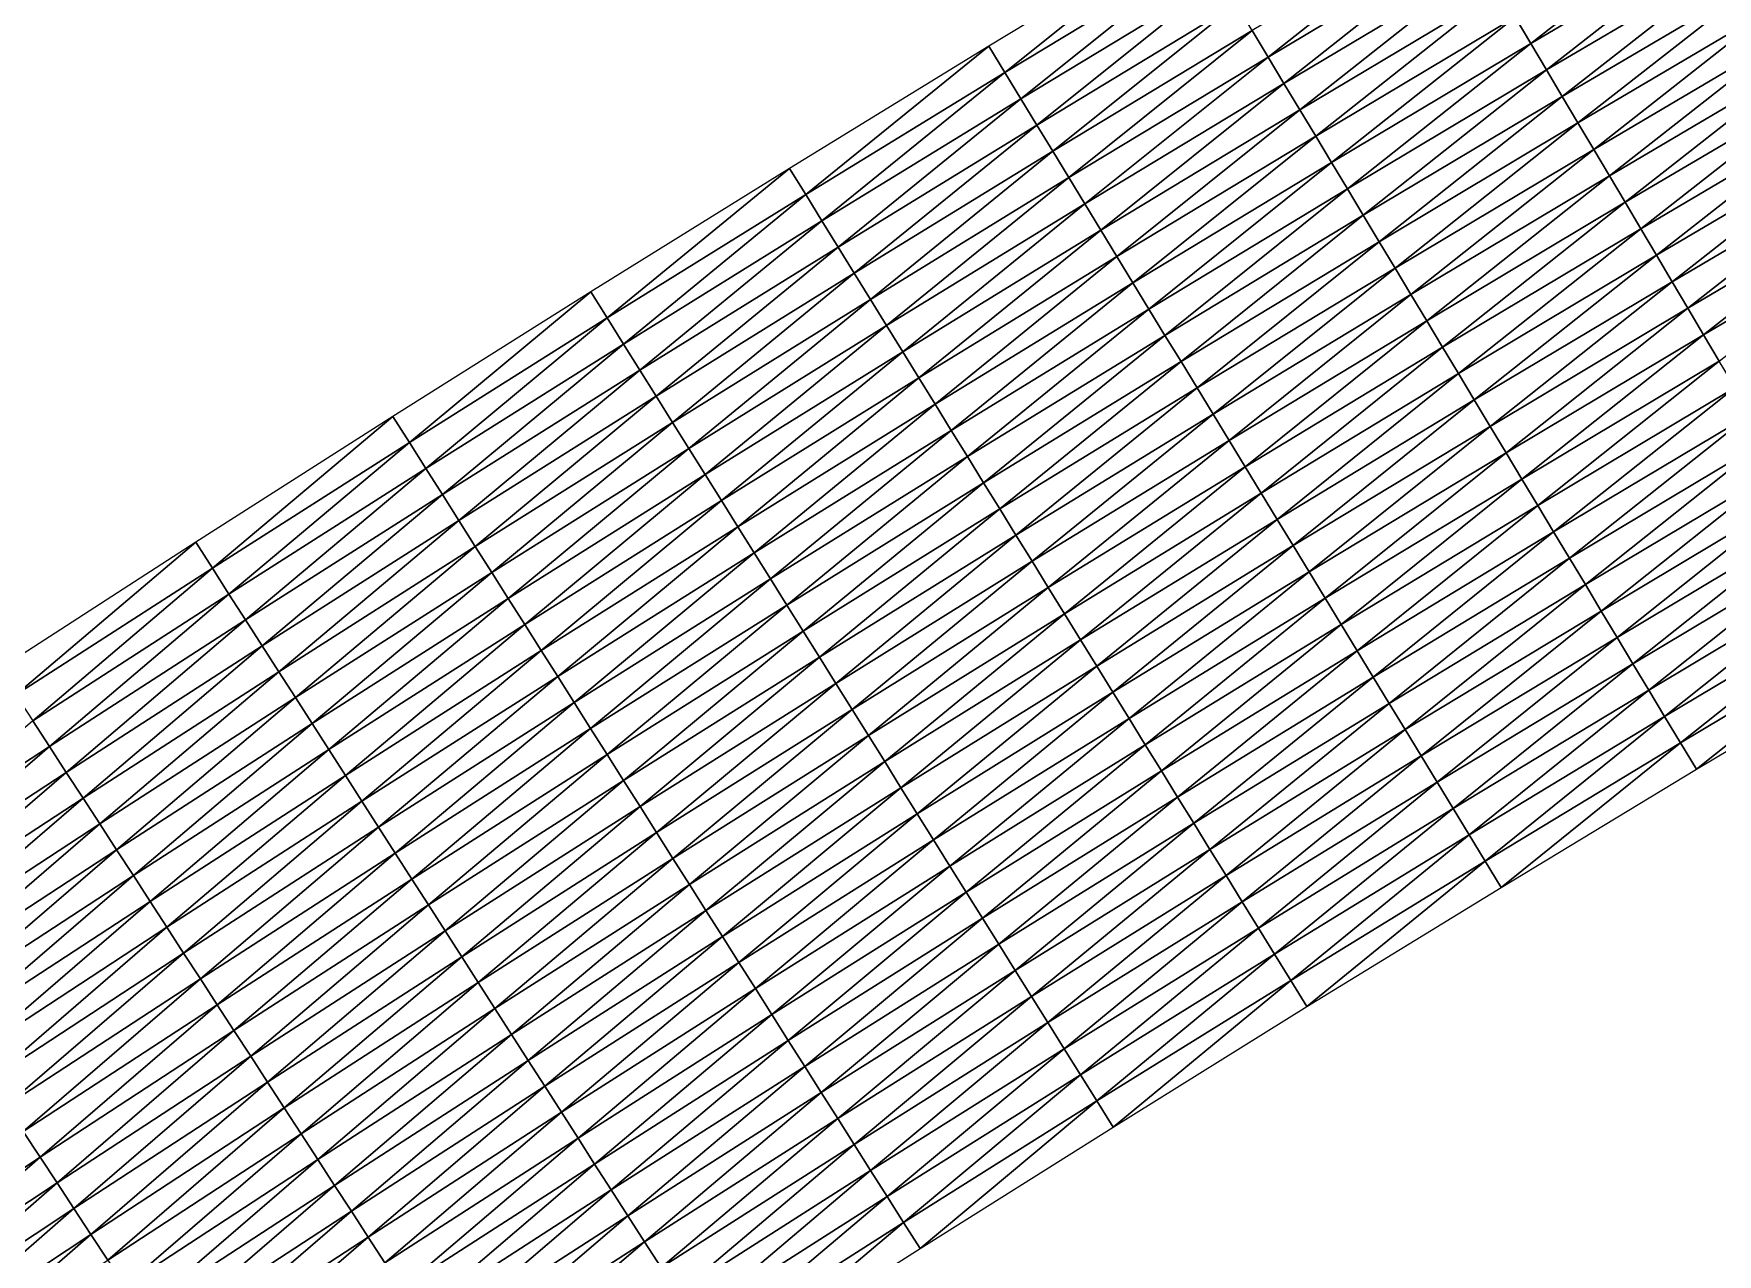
# Model space of a CAD drawing. Header units: metres. Extents: x 479979 to 482619, y 6959976 to 6961524.
# Drawn here: x 480474.2 to 480583.6, y 6960371.2 to 6960450.5 of the extents above; entities that cross this region are included whole.
import ezdxf

# ---------------------------------------------------------------- set-up
doc = ezdxf.new("R2010")
doc.units = ezdxf.units.M

msp = doc.modelspace()

# ---------------------------------------------------------------- linework, layer by layer
at = {"layer": 'GENERAL_FILL_TOP'}
for points in [[(480571.484, 6960449.829, 10.616), (480583.469, 6960459.213, 10.062), (480570.464, 6960451.549, 10.096)], [(480571.484, 6960449.829, 10.616), (480584.479, 6960457.487, 10.582), (480583.469, 6960459.213, 10.062)], [(480554.411, 6960448.951, 9.983), (480566.382, 6960458.43, 9.972), (480553.381, 6960450.665, 9.991)], [(480554.411, 6960448.951, 9.983), (480567.402, 6960456.71, 9.964), (480566.382, 6960458.43, 9.972)], [(480537.303, 6960447.947, 10.03), (480549.259, 6960457.521, 10.023), (480536.262, 6960449.655, 10.038)], [(480537.303, 6960447.947, 10.03), (480550.289, 6960455.807, 10.015), (480549.259, 6960457.521, 10.023)], [(480572.505, 6960448.109, 10.656), (480584.479, 6960457.487, 10.582), (480571.484, 6960449.829, 10.616)], [(480572.505, 6960448.109, 10.656), (480585.489, 6960455.76, 10.622), (480584.479, 6960457.487, 10.582)], [(480538.344, 6960446.239, 10.022), (480550.289, 6960455.807, 10.015), (480537.303, 6960447.947, 10.03)], [(480538.344, 6960446.239, 10.022), (480551.32, 6960454.093, 10.007), (480550.289, 6960455.807, 10.015)], [(480555.442, 6960447.237, 9.975), (480567.402, 6960456.71, 9.964), (480554.411, 6960448.951, 9.983)], [(480555.442, 6960447.237, 9.975), (480568.423, 6960454.989, 9.956), (480567.402, 6960456.71, 9.964)], [(480573.525, 6960446.389, 10.696), (480585.489, 6960455.76, 10.622), (480572.505, 6960448.109, 10.656)], [(480573.525, 6960446.389, 10.696), (480586.5, 6960454.034, 10.662), (480585.489, 6960455.76, 10.622)], [(480556.473, 6960445.523, 9.966), (480568.423, 6960454.989, 9.956), (480555.442, 6960447.237, 9.975)], [(480556.473, 6960445.523, 9.966), (480569.443, 6960453.269, 9.948), (480568.423, 6960454.989, 9.956)], [(480539.384, 6960444.531, 10.014), (480551.32, 6960454.093, 10.007), (480538.344, 6960446.239, 10.022)], [(480539.384, 6960444.531, 10.014), (480552.35, 6960452.379, 9.999), (480551.32, 6960454.093, 10.007)], [(480574.545, 6960444.669, 10.736), (480586.5, 6960454.034, 10.662), (480573.525, 6960446.389, 10.696)], [(480574.545, 6960444.669, 10.736), (480587.51, 6960452.308, 10.702), (480586.5, 6960454.034, 10.662)], [(480557.503, 6960443.809, 10.128), (480569.443, 6960453.269, 9.948), (480556.473, 6960445.523, 9.966)], [(480557.503, 6960443.809, 10.128), (480570.464, 6960451.549, 10.096), (480569.443, 6960453.269, 9.948)], [(480540.425, 6960442.823, 10.006), (480552.35, 6960452.379, 9.999), (480539.384, 6960444.531, 10.014)], [(480540.425, 6960442.823, 10.006), (480553.381, 6960450.665, 9.991), (480552.35, 6960452.379, 9.999)], [(480558.534, 6960442.095, 10.648), (480570.464, 6960451.549, 10.096), (480557.503, 6960443.809, 10.128)], [(480558.534, 6960442.095, 10.648), (480571.484, 6960449.829, 10.616), (480570.464, 6960451.549, 10.096)], [(480575.566, 6960442.949, 10.776), (480587.51, 6960452.308, 10.702), (480574.545, 6960444.669, 10.736)], [(480575.566, 6960442.949, 10.776), (480588.52, 6960450.582, 10.742), (480587.51, 6960452.308, 10.702)], [(480541.465, 6960441.115, 9.998), (480553.381, 6960450.665, 9.991), (480540.425, 6960442.823, 10.006)], [(480541.465, 6960441.115, 9.998), (480554.411, 6960448.951, 9.983), (480553.381, 6960450.665, 9.991)], [(480576.586, 6960441.229, 10.816), (480588.52, 6960450.582, 10.742), (480575.566, 6960442.949, 10.776)], [(480576.586, 6960441.229, 10.816), (480589.53, 6960448.856, 10.782), (480588.52, 6960450.582, 10.742)], [(480524.362, 6960440.01, 10.043), (480536.262, 6960449.655, 10.038), (480523.311, 6960441.712, 10.051)], [(480524.362, 6960440.01, 10.043), (480537.303, 6960447.947, 10.03), (480536.262, 6960449.655, 10.038)], [(480559.564, 6960440.381, 10.688), (480571.484, 6960449.829, 10.616), (480558.534, 6960442.095, 10.648)], [(480559.564, 6960440.381, 10.688), (480572.505, 6960448.109, 10.656), (480571.484, 6960449.829, 10.616)], [(480542.506, 6960439.407, 9.99), (480554.411, 6960448.951, 9.983), (480541.465, 6960441.115, 9.998)], [(480542.506, 6960439.407, 9.99), (480555.442, 6960447.237, 9.975), (480554.411, 6960448.951, 9.983)], [(480560.595, 6960438.667, 10.728), (480572.505, 6960448.109, 10.656), (480559.564, 6960440.381, 10.688)], [(480560.595, 6960438.667, 10.728), (480573.525, 6960446.389, 10.696), (480572.505, 6960448.109, 10.656)], [(480577.607, 6960439.509, 10.856), (480589.53, 6960448.856, 10.782), (480576.586, 6960441.229, 10.816)], [(480577.607, 6960439.509, 10.856), (480590.541, 6960447.13, 10.822), (480589.53, 6960448.856, 10.782)], [(480525.413, 6960438.308, 10.035), (480537.303, 6960447.947, 10.03), (480524.362, 6960440.01, 10.043)], [(480525.413, 6960438.308, 10.035), (480538.344, 6960446.239, 10.022), (480537.303, 6960447.947, 10.03)], [(480543.547, 6960437.699, 9.982), (480555.442, 6960447.237, 9.975), (480542.506, 6960439.407, 9.99)], [(480543.547, 6960437.699, 9.982), (480556.473, 6960445.523, 9.966), (480555.442, 6960447.237, 9.975)], [(480578.627, 6960437.788, 10.896), (480590.541, 6960447.13, 10.822), (480577.607, 6960439.509, 10.856)], [(480578.627, 6960437.788, 10.896), (480591.551, 6960445.404, 10.862), (480590.541, 6960447.13, 10.822)], [(480526.463, 6960436.606, 10.027), (480538.344, 6960446.239, 10.022), (480525.413, 6960438.308, 10.035)], [(480526.463, 6960436.606, 10.027), (480539.384, 6960444.531, 10.014), (480538.344, 6960446.239, 10.022)], [(480561.625, 6960436.953, 10.768), (480573.525, 6960446.389, 10.696), (480560.595, 6960438.667, 10.728)], [(480561.625, 6960436.953, 10.768), (480574.545, 6960444.669, 10.736), (480573.525, 6960446.389, 10.696)], [(480544.587, 6960435.991, 10.158), (480556.473, 6960445.523, 9.966), (480543.547, 6960437.699, 9.982)], [(480544.587, 6960435.991, 10.158), (480557.503, 6960443.809, 10.128), (480556.473, 6960445.523, 9.966)], [(480579.648, 6960436.068, 10.856), (480591.551, 6960445.404, 10.862), (480578.627, 6960437.788, 10.896)], [(480579.648, 6960436.068, 10.856), (480592.561, 6960443.678, 10.822), (480591.551, 6960445.404, 10.862)], [(480527.514, 6960434.905, 10.018), (480539.384, 6960444.531, 10.014), (480526.463, 6960436.606, 10.027)], [(480527.514, 6960434.905, 10.018), (480540.425, 6960442.823, 10.006), (480539.384, 6960444.531, 10.014)], [(480545.628, 6960434.283, 10.678), (480557.503, 6960443.809, 10.128), (480544.587, 6960435.991, 10.158)], [(480545.628, 6960434.283, 10.678), (480558.534, 6960442.095, 10.648), (480557.503, 6960443.809, 10.128)], [(480562.656, 6960435.239, 10.808), (480574.545, 6960444.669, 10.736), (480561.625, 6960436.953, 10.768)], [(480562.656, 6960435.239, 10.808), (480575.566, 6960442.949, 10.776), (480574.545, 6960444.669, 10.736)], [(480528.564, 6960433.203, 10.01), (480540.425, 6960442.823, 10.006), (480527.514, 6960434.905, 10.018)], [(480528.564, 6960433.203, 10.01), (480541.465, 6960441.115, 9.998), (480540.425, 6960442.823, 10.006)], [(480563.686, 6960433.524, 10.848), (480575.566, 6960442.949, 10.776), (480562.656, 6960435.239, 10.808)], [(480563.686, 6960433.524, 10.848), (480576.586, 6960441.229, 10.816), (480575.566, 6960442.949, 10.776)], [(480580.668, 6960434.348, 10.816), (480592.561, 6960443.678, 10.822), (480579.648, 6960436.068, 10.856)], [(480580.668, 6960434.348, 10.816), (480593.571, 6960441.952, 10.782), (480592.561, 6960443.678, 10.822)], [(480511.466, 6960431.997, 10.052), (480523.311, 6960441.712, 10.051), (480510.406, 6960433.692, 10.06)], [(480511.466, 6960431.997, 10.052), (480524.362, 6960440.01, 10.043), (480523.311, 6960441.712, 10.051)], [(480546.669, 6960432.575, 10.718), (480558.534, 6960442.095, 10.648), (480545.628, 6960434.283, 10.678)], [(480546.669, 6960432.575, 10.718), (480559.564, 6960440.381, 10.688), (480558.534, 6960442.095, 10.648)], [(480581.688, 6960432.628, 10.776), (480593.571, 6960441.952, 10.782), (480580.668, 6960434.348, 10.816)], [(480581.688, 6960432.628, 10.776), (480594.582, 6960440.226, 10.742), (480593.571, 6960441.952, 10.782)], [(480529.615, 6960431.501, 10.002), (480541.465, 6960441.115, 9.998), (480528.564, 6960433.203, 10.01)], [(480529.615, 6960431.501, 10.002), (480542.506, 6960439.407, 9.99), (480541.465, 6960441.115, 9.998)], [(480564.717, 6960431.81, 10.888), (480576.586, 6960441.229, 10.816), (480563.686, 6960433.524, 10.848)], [(480564.717, 6960431.81, 10.888), (480577.607, 6960439.509, 10.856), (480576.586, 6960441.229, 10.816)], [(480512.527, 6960430.301, 10.044), (480524.362, 6960440.01, 10.043), (480511.466, 6960431.997, 10.052)], [(480512.527, 6960430.301, 10.044), (480525.413, 6960438.308, 10.035), (480524.362, 6960440.01, 10.043)], [(480530.666, 6960429.799, 9.994), (480542.506, 6960439.407, 9.99), (480529.615, 6960431.501, 10.002)], [(480530.666, 6960429.799, 9.994), (480543.547, 6960437.699, 9.982), (480542.506, 6960439.407, 9.99)], [(480547.709, 6960430.867, 10.758), (480559.564, 6960440.381, 10.688), (480546.669, 6960432.575, 10.718)], [(480547.709, 6960430.867, 10.758), (480560.595, 6960438.667, 10.728), (480559.564, 6960440.381, 10.688)], [(480565.748, 6960430.096, 10.928), (480577.607, 6960439.509, 10.856), (480564.717, 6960431.81, 10.888)], [(480565.748, 6960430.096, 10.928), (480578.627, 6960437.788, 10.896), (480577.607, 6960439.509, 10.856)], [(480582.709, 6960430.908, 10.736), (480594.582, 6960440.226, 10.742), (480581.688, 6960432.628, 10.776)], [(480582.709, 6960430.908, 10.736), (480595.592, 6960438.499, 10.702), (480594.582, 6960440.226, 10.742)], [(480513.587, 6960428.605, 10.036), (480525.413, 6960438.308, 10.035), (480512.527, 6960430.301, 10.044)], [(480513.587, 6960428.605, 10.036), (480526.463, 6960436.606, 10.027), (480525.413, 6960438.308, 10.035)], [(480548.75, 6960429.159, 10.798), (480560.595, 6960438.667, 10.728), (480547.709, 6960430.867, 10.758)], [(480548.75, 6960429.159, 10.798), (480561.625, 6960436.953, 10.768), (480560.595, 6960438.667, 10.728)], [(480583.729, 6960429.188, 10.696), (480595.592, 6960438.499, 10.702), (480582.709, 6960430.908, 10.736)], [(480531.716, 6960428.097, 10.185), (480543.547, 6960437.699, 9.982), (480530.666, 6960429.799, 9.994)], [(480531.716, 6960428.097, 10.185), (480544.587, 6960435.991, 10.158), (480543.547, 6960437.699, 9.982)], [(480566.778, 6960428.382, 10.888), (480578.627, 6960437.788, 10.896), (480565.748, 6960430.096, 10.928)], [(480566.778, 6960428.382, 10.888), (480579.648, 6960436.068, 10.856), (480578.627, 6960437.788, 10.896)], [(480514.648, 6960426.91, 10.028), (480526.463, 6960436.606, 10.027), (480513.587, 6960428.605, 10.036)], [(480514.648, 6960426.91, 10.028), (480527.514, 6960434.905, 10.018), (480526.463, 6960436.606, 10.027)], [(480549.79, 6960427.452, 10.838), (480561.625, 6960436.953, 10.768), (480548.75, 6960429.159, 10.798)], [(480549.79, 6960427.452, 10.838), (480562.656, 6960435.239, 10.808), (480561.625, 6960436.953, 10.768)], [(480567.809, 6960426.668, 10.848), (480579.648, 6960436.068, 10.856), (480566.778, 6960428.382, 10.888)], [(480567.809, 6960426.668, 10.848), (480580.668, 6960434.348, 10.816), (480579.648, 6960436.068, 10.856)], [(480532.767, 6960426.395, 10.705), (480544.587, 6960435.991, 10.158), (480531.716, 6960428.097, 10.185)], [(480532.767, 6960426.395, 10.705), (480545.628, 6960434.283, 10.678), (480544.587, 6960435.991, 10.158)], [(480550.831, 6960425.744, 10.878), (480562.656, 6960435.239, 10.808), (480549.79, 6960427.452, 10.838)], [(480550.831, 6960425.744, 10.878), (480563.686, 6960433.524, 10.848), (480562.656, 6960435.239, 10.808)], [(480515.708, 6960425.214, 10.02), (480527.514, 6960434.905, 10.018), (480514.648, 6960426.91, 10.028)], [(480515.708, 6960425.214, 10.02), (480528.564, 6960433.203, 10.01), (480527.514, 6960434.905, 10.018)], [(480533.817, 6960424.694, 10.745), (480545.628, 6960434.283, 10.678), (480532.767, 6960426.395, 10.705)], [(480533.817, 6960424.694, 10.745), (480546.669, 6960432.575, 10.718), (480545.628, 6960434.283, 10.678)], [(480568.839, 6960424.954, 10.808), (480580.668, 6960434.348, 10.816), (480567.809, 6960426.668, 10.848)], [(480568.839, 6960424.954, 10.808), (480581.688, 6960432.628, 10.776), (480580.668, 6960434.348, 10.816)], [(480498.615, 6960423.908, 10.059), (480510.406, 6960433.692, 10.06), (480497.545, 6960425.597, 10.067)], [(480498.615, 6960423.908, 10.059), (480511.466, 6960431.997, 10.052), (480510.406, 6960433.692, 10.06)], [(480516.769, 6960423.518, 10.012), (480528.564, 6960433.203, 10.01), (480515.708, 6960425.214, 10.02)], [(480516.769, 6960423.518, 10.012), (480529.615, 6960431.501, 10.002), (480528.564, 6960433.203, 10.01)], [(480551.872, 6960424.036, 10.918), (480563.686, 6960433.524, 10.848), (480550.831, 6960425.744, 10.878)], [(480551.872, 6960424.036, 10.918), (480564.717, 6960431.81, 10.888), (480563.686, 6960433.524, 10.848)], [(480499.686, 6960422.218, 10.051), (480511.466, 6960431.997, 10.052), (480498.615, 6960423.908, 10.059)], [(480499.686, 6960422.218, 10.051), (480512.527, 6960430.301, 10.044), (480511.466, 6960431.997, 10.052)], [(480534.868, 6960422.992, 10.785), (480546.669, 6960432.575, 10.718), (480533.817, 6960424.694, 10.745)], [(480534.868, 6960422.992, 10.785), (480547.709, 6960430.867, 10.758), (480546.669, 6960432.575, 10.718)], [(480552.912, 6960422.328, 10.958), (480564.717, 6960431.81, 10.888), (480551.872, 6960424.036, 10.918)], [(480552.912, 6960422.328, 10.958), (480565.748, 6960430.096, 10.928), (480564.717, 6960431.81, 10.888)], [(480569.87, 6960423.24, 10.768), (480581.688, 6960432.628, 10.776), (480568.839, 6960424.954, 10.808)], [(480569.87, 6960423.24, 10.768), (480582.709, 6960430.908, 10.736), (480581.688, 6960432.628, 10.776)], [(480517.829, 6960421.823, 10.004), (480529.615, 6960431.501, 10.002), (480516.769, 6960423.518, 10.012)], [(480517.829, 6960421.823, 10.004), (480530.666, 6960429.799, 9.994), (480529.615, 6960431.501, 10.002)], [(480535.919, 6960421.29, 10.825), (480547.709, 6960430.867, 10.758), (480534.868, 6960422.992, 10.785)], [(480535.919, 6960421.29, 10.825), (480548.75, 6960429.159, 10.798), (480547.709, 6960430.867, 10.758)], [(480570.9, 6960421.526, 10.728), (480582.709, 6960430.908, 10.736), (480569.87, 6960423.24, 10.768)], [(480570.9, 6960421.526, 10.728), (480583.729, 6960429.188, 10.696), (480582.709, 6960430.908, 10.736)], [(480500.756, 6960420.529, 10.043), (480512.527, 6960430.301, 10.044), (480499.686, 6960422.218, 10.051)], [(480500.756, 6960420.529, 10.043), (480513.587, 6960428.605, 10.036), (480512.527, 6960430.301, 10.044)], [(480518.89, 6960420.127, 10.209), (480530.666, 6960429.799, 9.994), (480517.829, 6960421.823, 10.004)], [(480518.89, 6960420.127, 10.209), (480531.716, 6960428.097, 10.185), (480530.666, 6960429.799, 9.994)], [(480553.953, 6960420.62, 10.918), (480565.748, 6960430.096, 10.928), (480552.912, 6960422.328, 10.958)], [(480553.953, 6960420.62, 10.918), (480566.778, 6960428.382, 10.888), (480565.748, 6960430.096, 10.928)], [(480501.826, 6960418.839, 10.035), (480513.587, 6960428.605, 10.036), (480500.756, 6960420.529, 10.043)], [(480501.826, 6960418.839, 10.035), (480514.648, 6960426.91, 10.028), (480513.587, 6960428.605, 10.036)], [(480536.969, 6960419.588, 10.865), (480548.75, 6960429.159, 10.798), (480535.919, 6960421.29, 10.825)], [(480536.969, 6960419.588, 10.865), (480549.79, 6960427.452, 10.838), (480548.75, 6960429.159, 10.798)], [(480571.931, 6960419.812, 10.688), (480583.729, 6960429.188, 10.696), (480570.9, 6960421.526, 10.728)], [(480571.931, 6960419.812, 10.688), (480584.75, 6960427.468, 10.656), (480583.729, 6960429.188, 10.696)], [(480519.95, 6960418.431, 10.729), (480531.716, 6960428.097, 10.185), (480518.89, 6960420.127, 10.209)], [(480519.95, 6960418.431, 10.729), (480532.767, 6960426.395, 10.705), (480531.716, 6960428.097, 10.185)], [(480538.02, 6960417.886, 10.905), (480549.79, 6960427.452, 10.838), (480536.969, 6960419.588, 10.865)], [(480538.02, 6960417.886, 10.905), (480550.831, 6960425.744, 10.878), (480549.79, 6960427.452, 10.838)], [(480554.994, 6960418.912, 10.878), (480566.778, 6960428.382, 10.888), (480553.953, 6960420.62, 10.918)], [(480554.994, 6960418.912, 10.878), (480567.809, 6960426.668, 10.848), (480566.778, 6960428.382, 10.888)], [(480572.962, 6960418.098, 10.648), (480584.75, 6960427.468, 10.656), (480571.931, 6960419.812, 10.688)], [(480572.962, 6960418.098, 10.648), (480585.77, 6960425.748, 10.616), (480584.75, 6960427.468, 10.656)], [(480502.897, 6960417.15, 10.027), (480514.648, 6960426.91, 10.028), (480501.826, 6960418.839, 10.035)], [(480502.897, 6960417.15, 10.027), (480515.708, 6960425.214, 10.02), (480514.648, 6960426.91, 10.028)], [(480521.011, 6960416.736, 10.769), (480532.767, 6960426.395, 10.705), (480519.95, 6960418.431, 10.729)], [(480521.011, 6960416.736, 10.769), (480533.817, 6960424.694, 10.745), (480532.767, 6960426.395, 10.705)], [(480556.034, 6960417.204, 10.838), (480567.809, 6960426.668, 10.848), (480554.994, 6960418.912, 10.878)], [(480556.034, 6960417.204, 10.838), (480568.839, 6960424.954, 10.808), (480567.809, 6960426.668, 10.848)], [(480485.81, 6960415.743, 10.063), (480497.545, 6960425.597, 10.067), (480484.73, 6960417.427, 10.071)], [(480485.81, 6960415.743, 10.063), (480498.615, 6960423.908, 10.059), (480497.545, 6960425.597, 10.067)], [(480503.967, 6960415.46, 10.019), (480515.708, 6960425.214, 10.02), (480502.897, 6960417.15, 10.027)], [(480503.967, 6960415.46, 10.019), (480516.769, 6960423.518, 10.012), (480515.708, 6960425.214, 10.02)], [(480539.071, 6960416.185, 10.945), (480550.831, 6960425.744, 10.878), (480538.02, 6960417.886, 10.905)], [(480539.071, 6960416.185, 10.945), (480551.872, 6960424.036, 10.918), (480550.831, 6960425.744, 10.878)], [(480573.992, 6960416.384, 10.128), (480585.77, 6960425.748, 10.616), (480572.962, 6960418.098, 10.648)], [(480573.992, 6960416.384, 10.128), (480586.791, 6960424.028, 10.096), (480585.77, 6960425.748, 10.616)], [(480522.071, 6960415.04, 10.809), (480533.817, 6960424.694, 10.745), (480521.011, 6960416.736, 10.769)], [(480522.071, 6960415.04, 10.809), (480534.868, 6960422.992, 10.785), (480533.817, 6960424.694, 10.745)], [(480540.121, 6960414.483, 10.985), (480551.872, 6960424.036, 10.918), (480539.071, 6960416.185, 10.945)], [(480540.121, 6960414.483, 10.985), (480552.912, 6960422.328, 10.958), (480551.872, 6960424.036, 10.918)], [(480557.075, 6960415.496, 10.798), (480568.839, 6960424.954, 10.808), (480556.034, 6960417.204, 10.838)], [(480557.075, 6960415.496, 10.798), (480569.87, 6960423.24, 10.768), (480568.839, 6960424.954, 10.808)], [(480575.023, 6960414.67, 9.822), (480586.791, 6960424.028, 10.096), (480573.992, 6960416.384, 10.128)], [(480575.023, 6960414.67, 9.822), (480587.811, 6960422.308, 9.804), (480586.791, 6960424.028, 10.096)], [(480486.89, 6960414.06, 10.055), (480498.615, 6960423.908, 10.059), (480485.81, 6960415.743, 10.063)], [(480486.89, 6960414.06, 10.055), (480499.686, 6960422.218, 10.051), (480498.615, 6960423.908, 10.059)], [(480505.037, 6960413.771, 10.011), (480516.769, 6960423.518, 10.012), (480503.967, 6960415.46, 10.019)], [(480505.037, 6960413.771, 10.011), (480517.829, 6960421.823, 10.004), (480516.769, 6960423.518, 10.012)], [(480523.132, 6960413.344, 10.849), (480534.868, 6960422.992, 10.785), (480522.071, 6960415.04, 10.809)], [(480523.132, 6960413.344, 10.849), (480535.919, 6960421.29, 10.825), (480534.868, 6960422.992, 10.785)], [(480558.116, 6960413.788, 10.758), (480569.87, 6960423.24, 10.768), (480557.075, 6960415.496, 10.798)], [(480558.116, 6960413.788, 10.758), (480570.9, 6960421.526, 10.728), (480569.87, 6960423.24, 10.768)], [(480487.97, 6960412.377, 10.047), (480499.686, 6960422.218, 10.051), (480486.89, 6960414.06, 10.055)], [(480487.97, 6960412.377, 10.047), (480500.756, 6960420.529, 10.043), (480499.686, 6960422.218, 10.051)], [(480541.172, 6960412.781, 10.945), (480552.912, 6960422.328, 10.958), (480540.121, 6960414.483, 10.985)], [(480541.172, 6960412.781, 10.945), (480553.953, 6960420.62, 10.918), (480552.912, 6960422.328, 10.958)], [(480576.053, 6960412.956, 9.814), (480587.811, 6960422.308, 9.804), (480575.023, 6960414.67, 9.822)], [(480576.053, 6960412.956, 9.814), (480588.831, 6960420.588, 9.796), (480587.811, 6960422.308, 9.804)], [(480506.108, 6960412.081, 10.23), (480517.829, 6960421.823, 10.004), (480505.037, 6960413.771, 10.011)], [(480506.108, 6960412.081, 10.23), (480518.89, 6960420.127, 10.209), (480517.829, 6960421.823, 10.004)], [(480524.192, 6960411.649, 10.889), (480535.919, 6960421.29, 10.825), (480523.132, 6960413.344, 10.849)], [(480524.192, 6960411.649, 10.889), (480536.969, 6960419.588, 10.865), (480535.919, 6960421.29, 10.825)], [(480559.156, 6960412.08, 10.718), (480570.9, 6960421.526, 10.728), (480558.116, 6960413.788, 10.758)], [(480559.156, 6960412.08, 10.718), (480571.931, 6960419.812, 10.688), (480570.9, 6960421.526, 10.728)], [(480489.05, 6960410.693, 10.039), (480500.756, 6960420.529, 10.043), (480487.97, 6960412.377, 10.047)], [(480489.05, 6960410.693, 10.039), (480501.826, 6960418.839, 10.035), (480500.756, 6960420.529, 10.043)], [(480507.178, 6960410.392, 10.75), (480518.89, 6960420.127, 10.209), (480506.108, 6960412.081, 10.23)], [(480507.178, 6960410.392, 10.75), (480519.95, 6960418.431, 10.729), (480518.89, 6960420.127, 10.209)], [(480542.222, 6960411.079, 10.905), (480553.953, 6960420.62, 10.918), (480541.172, 6960412.781, 10.945)], [(480542.222, 6960411.079, 10.905), (480554.994, 6960418.912, 10.878), (480553.953, 6960420.62, 10.918)], [(480560.197, 6960410.372, 10.678), (480571.931, 6960419.812, 10.688), (480559.156, 6960412.08, 10.718)], [(480560.197, 6960410.372, 10.678), (480572.962, 6960418.098, 10.648), (480571.931, 6960419.812, 10.688)], [(480577.084, 6960411.242, 9.806), (480588.831, 6960420.588, 9.796), (480576.053, 6960412.956, 9.814)], [(480577.084, 6960411.242, 9.806), (480589.852, 6960418.867, 9.788), (480588.831, 6960420.588, 9.796)], [(480490.13, 6960409.01, 10.031), (480501.826, 6960418.839, 10.035), (480489.05, 6960410.693, 10.039)], [(480490.13, 6960409.01, 10.031), (480502.897, 6960417.15, 10.027), (480501.826, 6960418.839, 10.035)], [(480525.253, 6960409.953, 10.929), (480536.969, 6960419.588, 10.865), (480524.192, 6960411.649, 10.889)], [(480525.253, 6960409.953, 10.929), (480538.02, 6960417.886, 10.905), (480536.969, 6960419.588, 10.865)], [(480543.273, 6960409.377, 10.865), (480554.994, 6960418.912, 10.878), (480542.222, 6960411.079, 10.905)], [(480543.273, 6960409.377, 10.865), (480556.034, 6960417.204, 10.838), (480554.994, 6960418.912, 10.878)], [(480578.114, 6960409.528, 9.798), (480589.852, 6960418.867, 9.788), (480577.084, 6960411.242, 9.806)], [(480578.114, 6960409.528, 9.798), (480590.872, 6960417.147, 9.78), (480589.852, 6960418.867, 9.788)], [(480508.248, 6960408.702, 10.79), (480519.95, 6960418.431, 10.729), (480507.178, 6960410.392, 10.75)], [(480508.248, 6960408.702, 10.79), (480521.011, 6960416.736, 10.769), (480519.95, 6960418.431, 10.729)], [(480526.313, 6960408.257, 10.969), (480538.02, 6960417.886, 10.905), (480525.253, 6960409.953, 10.929)], [(480526.313, 6960408.257, 10.969), (480539.071, 6960416.185, 10.945), (480538.02, 6960417.886, 10.905)], [(480561.237, 6960408.664, 10.158), (480572.962, 6960418.098, 10.648), (480560.197, 6960410.372, 10.678)], [(480561.237, 6960408.664, 10.158), (480573.992, 6960416.384, 10.128), (480572.962, 6960418.098, 10.648)], [(480473.049, 6960407.505, 10.064), (480484.73, 6960417.427, 10.071), (480471.959, 6960409.182, 10.072)], [(480473.049, 6960407.505, 10.064), (480485.81, 6960415.743, 10.063), (480484.73, 6960417.427, 10.071)], [(480491.21, 6960407.327, 10.023), (480502.897, 6960417.15, 10.027), (480490.13, 6960409.01, 10.031)], [(480491.21, 6960407.327, 10.023), (480503.967, 6960415.46, 10.019), (480502.897, 6960417.15, 10.027)], [(480509.319, 6960407.013, 10.83), (480521.011, 6960416.736, 10.769), (480508.248, 6960408.702, 10.79)], [(480509.319, 6960407.013, 10.83), (480522.071, 6960415.04, 10.809), (480521.011, 6960416.736, 10.769)], [(480544.324, 6960407.675, 10.825), (480556.034, 6960417.204, 10.838), (480543.273, 6960409.377, 10.865)], [(480544.324, 6960407.675, 10.825), (480557.075, 6960415.496, 10.798), (480556.034, 6960417.204, 10.838)], [(480562.278, 6960406.956, 9.837), (480573.992, 6960416.384, 10.128), (480561.237, 6960408.664, 10.158)], [(480562.278, 6960406.956, 9.837), (480575.023, 6960414.67, 9.822), (480573.992, 6960416.384, 10.128)], [(480579.145, 6960407.814, 9.79), (480590.872, 6960417.147, 9.78), (480578.114, 6960409.528, 9.798)], [(480579.145, 6960407.814, 9.79), (480591.893, 6960415.427, 9.772), (480590.872, 6960417.147, 9.78)], [(480474.138, 6960405.828, 10.056), (480485.81, 6960415.743, 10.063), (480473.049, 6960407.505, 10.064)], [(480474.138, 6960405.828, 10.056), (480486.89, 6960414.06, 10.055), (480485.81, 6960415.743, 10.063)], [(480492.29, 6960405.644, 10.015), (480503.967, 6960415.46, 10.019), (480491.21, 6960407.327, 10.023)], [(480492.29, 6960405.644, 10.015), (480505.037, 6960413.771, 10.011), (480503.967, 6960415.46, 10.019)], [(480527.374, 6960406.562, 11.009), (480539.071, 6960416.185, 10.945), (480526.313, 6960408.257, 10.969)], [(480527.374, 6960406.562, 11.009), (480540.121, 6960414.483, 10.985), (480539.071, 6960416.185, 10.945)], [(480545.374, 6960405.974, 10.785), (480557.075, 6960415.496, 10.798), (480544.324, 6960407.675, 10.825)], [(480545.374, 6960405.974, 10.785), (480558.116, 6960413.788, 10.758), (480557.075, 6960415.496, 10.798)], [(480580.175, 6960406.1, 9.782), (480591.893, 6960415.427, 9.772), (480579.145, 6960407.814, 9.79)], [(480580.175, 6960406.1, 9.782), (480592.913, 6960413.707, 9.764), (480591.893, 6960415.427, 9.772)], [(480510.389, 6960405.323, 10.87), (480522.071, 6960415.04, 10.809), (480509.319, 6960407.013, 10.83)], [(480510.389, 6960405.323, 10.87), (480523.132, 6960413.344, 10.849), (480522.071, 6960415.04, 10.809)], [(480528.434, 6960404.866, 10.969), (480540.121, 6960414.483, 10.985), (480527.374, 6960406.562, 11.009)], [(480528.434, 6960404.866, 10.969), (480541.172, 6960412.781, 10.945), (480540.121, 6960414.483, 10.985)], [(480563.319, 6960405.248, 9.829), (480575.023, 6960414.67, 9.822), (480562.278, 6960406.956, 9.837)], [(480563.319, 6960405.248, 9.829), (480576.053, 6960412.956, 9.814), (480575.023, 6960414.67, 9.822)], [(480475.228, 6960404.15, 10.048), (480486.89, 6960414.06, 10.055), (480474.138, 6960405.828, 10.056)], [(480475.228, 6960404.15, 10.048), (480487.97, 6960412.377, 10.047), (480486.89, 6960414.06, 10.055)], [(480493.37, 6960403.96, 10.249), (480505.037, 6960413.771, 10.011), (480492.29, 6960405.644, 10.015)], [(480493.37, 6960403.96, 10.249), (480506.108, 6960412.081, 10.23), (480505.037, 6960413.771, 10.011)], [(480511.459, 6960403.634, 10.91), (480523.132, 6960413.344, 10.849), (480510.389, 6960405.323, 10.87)], [(480511.459, 6960403.634, 10.91), (480524.192, 6960411.649, 10.889), (480523.132, 6960413.344, 10.849)], [(480546.425, 6960404.272, 10.745), (480558.116, 6960413.788, 10.758), (480545.374, 6960405.974, 10.785)], [(480546.425, 6960404.272, 10.745), (480559.156, 6960412.08, 10.718), (480558.116, 6960413.788, 10.758)], [(480581.206, 6960404.386, 9.773), (480592.913, 6960413.707, 9.764), (480580.175, 6960406.1, 9.782)], [(480581.206, 6960404.386, 9.773), (480593.934, 6960411.987, 9.756), (480592.913, 6960413.707, 9.764)], [(480476.317, 6960402.473, 10.04), (480487.97, 6960412.377, 10.047), (480475.228, 6960404.15, 10.048)], [(480476.317, 6960402.473, 10.04), (480489.05, 6960410.693, 10.039), (480487.97, 6960412.377, 10.047)], [(480494.45, 6960402.277, 10.769), (480506.108, 6960412.081, 10.23), (480493.37, 6960403.96, 10.249)], [(480494.45, 6960402.277, 10.769), (480507.178, 6960410.392, 10.75), (480506.108, 6960412.081, 10.23)], [(480529.495, 6960403.17, 10.929), (480541.172, 6960412.781, 10.945), (480528.434, 6960404.866, 10.969)], [(480529.495, 6960403.17, 10.929), (480542.222, 6960411.079, 10.905), (480541.172, 6960412.781, 10.945)], [(480547.475, 6960402.57, 10.705), (480559.156, 6960412.08, 10.718), (480546.425, 6960404.272, 10.745)], [(480547.475, 6960402.57, 10.705), (480560.197, 6960410.372, 10.678), (480559.156, 6960412.08, 10.718)], [(480564.359, 6960403.54, 9.821), (480576.053, 6960412.956, 9.814), (480563.319, 6960405.248, 9.829)], [(480564.359, 6960403.54, 9.821), (480577.084, 6960411.242, 9.806), (480576.053, 6960412.956, 9.814)], [(480512.529, 6960401.944, 10.95), (480524.192, 6960411.649, 10.889), (480511.459, 6960403.634, 10.91)], [(480512.529, 6960401.944, 10.95), (480525.253, 6960409.953, 10.929), (480524.192, 6960411.649, 10.889)], [(480530.555, 6960401.475, 10.889), (480542.222, 6960411.079, 10.905), (480529.495, 6960403.17, 10.929)], [(480530.555, 6960401.475, 10.889), (480543.273, 6960409.377, 10.865), (480542.222, 6960411.079, 10.905)], [(480565.4, 6960401.832, 9.813), (480577.084, 6960411.242, 9.806), (480564.359, 6960403.54, 9.821)], [(480565.4, 6960401.832, 9.813), (480578.114, 6960409.528, 9.798), (480577.084, 6960411.242, 9.806)], [(480582.237, 6960402.672, 9.765), (480593.934, 6960411.987, 9.756), (480581.206, 6960404.386, 9.773)], [(480582.237, 6960402.672, 9.765), (480594.954, 6960410.267, 9.748), (480593.934, 6960411.987, 9.756)], [(480477.407, 6960400.796, 10.032), (480489.05, 6960410.693, 10.039), (480476.317, 6960402.473, 10.04)], [(480477.407, 6960400.796, 10.032), (480490.13, 6960409.01, 10.031), (480489.05, 6960410.693, 10.039)], [(480495.53, 6960400.594, 10.809), (480507.178, 6960410.392, 10.75), (480494.45, 6960402.277, 10.769)], [(480495.53, 6960400.594, 10.809), (480508.248, 6960408.702, 10.79), (480507.178, 6960410.392, 10.75)], [(480513.6, 6960400.255, 10.99), (480525.253, 6960409.953, 10.929), (480512.529, 6960401.944, 10.95)], [(480513.6, 6960400.255, 10.99), (480526.313, 6960408.257, 10.969), (480525.253, 6960409.953, 10.929)], [(480548.526, 6960400.868, 10.185), (480560.197, 6960410.372, 10.678), (480547.475, 6960402.57, 10.705)], [(480548.526, 6960400.868, 10.185), (480561.237, 6960408.664, 10.158), (480560.197, 6960410.372, 10.678)], [(480478.497, 6960399.119, 10.024), (480490.13, 6960409.01, 10.031), (480477.407, 6960400.796, 10.032)], [(480478.497, 6960399.119, 10.024), (480491.21, 6960407.327, 10.023), (480490.13, 6960409.01, 10.031)], [(480531.616, 6960399.779, 10.849), (480543.273, 6960409.377, 10.865), (480530.555, 6960401.475, 10.889)], [(480531.616, 6960399.779, 10.849), (480544.324, 6960407.675, 10.825), (480543.273, 6960409.377, 10.865)], [(480566.441, 6960400.124, 9.805), (480578.114, 6960409.528, 9.798), (480565.4, 6960401.832, 9.813)], [(480566.441, 6960400.124, 9.805), (480579.145, 6960407.814, 9.79), (480578.114, 6960409.528, 9.798)], [(480496.61, 6960398.91, 10.849), (480508.248, 6960408.702, 10.79), (480495.53, 6960400.594, 10.809)], [(480496.61, 6960398.91, 10.849), (480509.319, 6960407.013, 10.83), (480508.248, 6960408.702, 10.79)], [(480514.67, 6960398.565, 11.03), (480526.313, 6960408.257, 10.969), (480513.6, 6960400.255, 10.99)], [(480514.67, 6960398.565, 11.03), (480527.374, 6960406.562, 11.009), (480526.313, 6960408.257, 10.969)], [(480532.676, 6960398.083, 10.809), (480544.324, 6960407.675, 10.825), (480531.616, 6960399.779, 10.849)], [(480532.676, 6960398.083, 10.809), (480545.374, 6960405.974, 10.785), (480544.324, 6960407.675, 10.825)], [(480549.577, 6960399.166, 9.849), (480561.237, 6960408.664, 10.158), (480548.526, 6960400.868, 10.185)], [(480549.577, 6960399.166, 9.849), (480562.278, 6960406.956, 9.837), (480561.237, 6960408.664, 10.158)], [(480567.481, 6960398.416, 9.797), (480579.145, 6960407.814, 9.79), (480566.441, 6960400.124, 9.805)], [(480567.481, 6960398.416, 9.797), (480580.175, 6960406.1, 9.782), (480579.145, 6960407.814, 9.79)], [(480479.586, 6960397.442, 10.016), (480491.21, 6960407.327, 10.023), (480478.497, 6960399.119, 10.024)], [(480479.586, 6960397.442, 10.016), (480492.29, 6960405.644, 10.015), (480491.21, 6960407.327, 10.023)], [(480497.69, 6960397.227, 10.889), (480509.319, 6960407.013, 10.83), (480496.61, 6960398.91, 10.849)], [(480497.69, 6960397.227, 10.889), (480510.389, 6960405.323, 10.87), (480509.319, 6960407.013, 10.83)], [(480515.74, 6960396.876, 10.99), (480527.374, 6960406.562, 11.009), (480514.67, 6960398.565, 11.03)], [(480515.74, 6960396.876, 10.99), (480528.434, 6960404.866, 10.969), (480527.374, 6960406.562, 11.009)], [(480550.627, 6960397.464, 9.841), (480562.278, 6960406.956, 9.837), (480549.577, 6960399.166, 9.849)], [(480550.627, 6960397.464, 9.841), (480563.319, 6960405.248, 9.829), (480562.278, 6960406.956, 9.837)], [(480462.53, 6960395.85, 10.046), (480475.228, 6960404.15, 10.048), (480474.138, 6960405.828, 10.056)], [(480480.676, 6960395.765, 10.265), (480492.29, 6960405.644, 10.015), (480479.586, 6960397.442, 10.016)], [(480480.676, 6960395.765, 10.265), (480493.37, 6960403.96, 10.249), (480492.29, 6960405.644, 10.015)], [(480533.737, 6960396.388, 10.769), (480545.374, 6960405.974, 10.785), (480532.676, 6960398.083, 10.809)], [(480533.737, 6960396.388, 10.769), (480546.425, 6960404.272, 10.745), (480545.374, 6960405.974, 10.785)], [(480568.522, 6960396.708, 9.789), (480580.175, 6960406.1, 9.782), (480567.481, 6960398.416, 9.797)], [(480568.522, 6960396.708, 9.789), (480581.206, 6960404.386, 9.773), (480580.175, 6960406.1, 9.782)], [(480498.77, 6960395.544, 10.929), (480510.389, 6960405.323, 10.87), (480497.69, 6960397.227, 10.889)], [(480498.77, 6960395.544, 10.929), (480511.459, 6960403.634, 10.91), (480510.389, 6960405.323, 10.87)], [(480516.811, 6960395.186, 10.95), (480528.434, 6960404.866, 10.969), (480515.74, 6960396.876, 10.99)], [(480516.811, 6960395.186, 10.95), (480529.495, 6960403.17, 10.929), (480528.434, 6960404.866, 10.969)], [(480551.678, 6960395.763, 9.833), (480563.319, 6960405.248, 9.829), (480550.627, 6960397.464, 9.841)], [(480551.678, 6960395.763, 9.833), (480564.359, 6960403.54, 9.821), (480563.319, 6960405.248, 9.829)], [(480569.562, 6960395, 9.781), (480581.206, 6960404.386, 9.773), (480568.522, 6960396.708, 9.789)], [(480569.562, 6960395, 9.781), (480582.237, 6960402.672, 9.765), (480581.206, 6960404.386, 9.773)], [(480463.629, 6960394.179, 10.038), (480475.228, 6960404.15, 10.048), (480462.53, 6960395.85, 10.046)], [(480463.629, 6960394.179, 10.038), (480476.317, 6960402.473, 10.04), (480475.228, 6960404.15, 10.048)], [(480481.765, 6960394.087, 10.785), (480493.37, 6960403.96, 10.249), (480480.676, 6960395.765, 10.265)], [(480481.765, 6960394.087, 10.785), (480494.45, 6960402.277, 10.769), (480493.37, 6960403.96, 10.249)], [(480499.85, 6960393.86, 10.969), (480511.459, 6960403.634, 10.91), (480498.77, 6960395.544, 10.929)], [(480499.85, 6960393.86, 10.969), (480512.529, 6960401.944, 10.95), (480511.459, 6960403.634, 10.91)], [(480534.797, 6960394.692, 10.729), (480546.425, 6960404.272, 10.745), (480533.737, 6960396.388, 10.769)], [(480534.797, 6960394.692, 10.729), (480547.475, 6960402.57, 10.705), (480546.425, 6960404.272, 10.745)], [(480552.729, 6960394.061, 9.825), (480564.359, 6960403.54, 9.821), (480551.678, 6960395.763, 9.833)], [(480552.729, 6960394.061, 9.825), (480565.4, 6960401.832, 9.813), (480564.359, 6960403.54, 9.821)], [(480464.728, 6960392.508, 10.03), (480476.317, 6960402.473, 10.04), (480463.629, 6960394.179, 10.038)], [(480464.728, 6960392.508, 10.03), (480477.407, 6960400.796, 10.032), (480476.317, 6960402.473, 10.04)], [(480482.855, 6960392.41, 10.825), (480494.45, 6960402.277, 10.769), (480481.765, 6960394.087, 10.785)], [(480482.855, 6960392.41, 10.825), (480495.53, 6960400.594, 10.809), (480494.45, 6960402.277, 10.769)], [(480517.881, 6960393.497, 10.91), (480529.495, 6960403.17, 10.929), (480516.811, 6960395.186, 10.95)], [(480517.881, 6960393.497, 10.91), (480530.555, 6960401.475, 10.889), (480529.495, 6960403.17, 10.929)], [(480535.858, 6960392.996, 10.209), (480547.475, 6960402.57, 10.705), (480534.797, 6960394.692, 10.729)], [(480535.858, 6960392.996, 10.209), (480548.526, 6960400.868, 10.185), (480547.475, 6960402.57, 10.705)], [(480500.93, 6960392.177, 11.009), (480512.529, 6960401.944, 10.95), (480499.85, 6960393.86, 10.969)], [(480500.93, 6960392.177, 11.009), (480513.6, 6960400.255, 10.99), (480512.529, 6960401.944, 10.95)], [(480518.951, 6960391.807, 10.87), (480530.555, 6960401.475, 10.889), (480517.881, 6960393.497, 10.91)], [(480518.951, 6960391.807, 10.87), (480531.616, 6960399.779, 10.849), (480530.555, 6960401.475, 10.889)], [(480553.779, 6960392.359, 9.817), (480565.4, 6960401.832, 9.813), (480552.729, 6960394.061, 9.825)], [(480553.779, 6960392.359, 9.817), (480566.441, 6960400.124, 9.805), (480565.4, 6960401.832, 9.813)], [(480465.827, 6960390.837, 10.022), (480477.407, 6960400.796, 10.032), (480464.728, 6960392.508, 10.03)], [(480465.827, 6960390.837, 10.022), (480478.497, 6960399.119, 10.024), (480477.407, 6960400.796, 10.032)], [(480483.945, 6960390.733, 10.865), (480495.53, 6960400.594, 10.809), (480482.855, 6960392.41, 10.825)], [(480483.945, 6960390.733, 10.865), (480496.61, 6960398.91, 10.849), (480495.53, 6960400.594, 10.809)], [(480502.01, 6960390.494, 11.049), (480513.6, 6960400.255, 10.99), (480500.93, 6960392.177, 11.009)], [(480502.01, 6960390.494, 11.049), (480514.67, 6960398.565, 11.03), (480513.6, 6960400.255, 10.99)], [(480536.918, 6960391.301, 9.859), (480548.526, 6960400.868, 10.185), (480535.858, 6960392.996, 10.209)], [(480536.918, 6960391.301, 9.859), (480549.577, 6960399.166, 9.849), (480548.526, 6960400.868, 10.185)], [(480554.83, 6960390.657, 9.809), (480566.441, 6960400.124, 9.805), (480553.779, 6960392.359, 9.817)], [(480554.83, 6960390.657, 9.809), (480567.481, 6960398.416, 9.797), (480566.441, 6960400.124, 9.805)], [(480466.926, 6960389.166, 10.014), (480478.497, 6960399.119, 10.024), (480465.827, 6960390.837, 10.022)], [(480466.926, 6960389.166, 10.014), (480479.586, 6960397.442, 10.016), (480478.497, 6960399.119, 10.024)], [(480485.034, 6960389.056, 10.905), (480496.61, 6960398.91, 10.849), (480483.945, 6960390.733, 10.865)], [(480485.034, 6960389.056, 10.905), (480497.69, 6960397.227, 10.889), (480496.61, 6960398.91, 10.849)], [(480520.022, 6960390.118, 10.83), (480531.616, 6960399.779, 10.849), (480518.951, 6960391.807, 10.87)], [(480520.022, 6960390.118, 10.83), (480532.676, 6960398.083, 10.809), (480531.616, 6960399.779, 10.849)], [(480537.979, 6960389.605, 9.851), (480549.577, 6960399.166, 9.849), (480536.918, 6960391.301, 9.859)], [(480537.979, 6960389.605, 9.851), (480550.627, 6960397.464, 9.841), (480549.577, 6960399.166, 9.849)], [(480503.09, 6960388.81, 11.009), (480514.67, 6960398.565, 11.03), (480502.01, 6960390.494, 11.049)], [(480503.09, 6960388.81, 11.009), (480515.74, 6960396.876, 10.99), (480514.67, 6960398.565, 11.03)], [(480521.092, 6960388.428, 10.79), (480532.676, 6960398.083, 10.809), (480520.022, 6960390.118, 10.83)], [(480521.092, 6960388.428, 10.79), (480533.737, 6960396.388, 10.769), (480532.676, 6960398.083, 10.809)], [(480555.88, 6960388.955, 9.801), (480567.481, 6960398.416, 9.797), (480554.83, 6960390.657, 9.809)], [(480555.88, 6960388.955, 9.801), (480568.522, 6960396.708, 9.789), (480567.481, 6960398.416, 9.797)], [(480468.025, 6960387.495, 10.278), (480479.586, 6960397.442, 10.016), (480466.926, 6960389.166, 10.014)], [(480468.025, 6960387.495, 10.278), (480480.676, 6960395.765, 10.265), (480479.586, 6960397.442, 10.016)], [(480486.124, 6960387.379, 10.945), (480497.69, 6960397.227, 10.889), (480485.034, 6960389.056, 10.905)], [(480486.124, 6960387.379, 10.945), (480498.77, 6960395.544, 10.929), (480497.69, 6960397.227, 10.889)], [(480504.17, 6960387.127, 10.969), (480515.74, 6960396.876, 10.99), (480503.09, 6960388.81, 11.009)], [(480504.17, 6960387.127, 10.969), (480516.811, 6960395.186, 10.95), (480515.74, 6960396.876, 10.99)], [(480539.04, 6960387.909, 9.843), (480550.627, 6960397.464, 9.841), (480537.979, 6960389.605, 9.851)], [(480539.04, 6960387.909, 9.843), (480551.678, 6960395.763, 9.833), (480550.627, 6960397.464, 9.841)], [(480556.931, 6960387.254, 9.793), (480568.522, 6960396.708, 9.789), (480555.88, 6960388.955, 9.801)], [(480556.931, 6960387.254, 9.793), (480569.562, 6960395, 9.781), (480568.522, 6960396.708, 9.789)], [(480469.125, 6960385.824, 10.798), (480480.676, 6960395.765, 10.265), (480468.025, 6960387.495, 10.278)], [(480469.125, 6960385.824, 10.798), (480481.765, 6960394.087, 10.785), (480480.676, 6960395.765, 10.265)], [(480522.162, 6960386.739, 10.75), (480533.737, 6960396.388, 10.769), (480521.092, 6960388.428, 10.79)], [(480522.162, 6960386.739, 10.75), (480534.797, 6960394.692, 10.729), (480533.737, 6960396.388, 10.769)], [(480540.1, 6960386.214, 9.835), (480551.678, 6960395.763, 9.833), (480539.04, 6960387.909, 9.843)], [(480540.1, 6960386.214, 9.835), (480552.729, 6960394.061, 9.825), (480551.678, 6960395.763, 9.833)], [(480487.213, 6960385.702, 10.985), (480498.77, 6960395.544, 10.929), (480486.124, 6960387.379, 10.945)], [(480487.213, 6960385.702, 10.985), (480499.85, 6960393.86, 10.969), (480498.77, 6960395.544, 10.929)], [(480505.25, 6960385.444, 10.929), (480516.811, 6960395.186, 10.95), (480504.17, 6960387.127, 10.969)], [(480505.25, 6960385.444, 10.929), (480517.881, 6960393.497, 10.91), (480516.811, 6960395.186, 10.95)], [(480523.233, 6960385.049, 10.23), (480534.797, 6960394.692, 10.729), (480522.162, 6960386.739, 10.75)], [(480523.233, 6960385.049, 10.23), (480535.858, 6960392.996, 10.209), (480534.797, 6960394.692, 10.729)], [(480470.224, 6960384.153, 10.838), (480481.765, 6960394.087, 10.785), (480469.125, 6960385.824, 10.798)], [(480470.224, 6960384.153, 10.838), (480482.855, 6960392.41, 10.825), (480481.765, 6960394.087, 10.785)], [(480488.303, 6960384.025, 11.025), (480499.85, 6960393.86, 10.969), (480487.213, 6960385.702, 10.985)], [(480488.303, 6960384.025, 11.025), (480500.93, 6960392.177, 11.009), (480499.85, 6960393.86, 10.969)], [(480506.33, 6960383.76, 10.889), (480517.881, 6960393.497, 10.91), (480505.25, 6960385.444, 10.929)], [(480506.33, 6960383.76, 10.889), (480518.951, 6960391.807, 10.87), (480517.881, 6960393.497, 10.91)], [(480541.161, 6960384.518, 9.827), (480552.729, 6960394.061, 9.825), (480540.1, 6960386.214, 9.835)], [(480541.161, 6960384.518, 9.827), (480553.779, 6960392.359, 9.817), (480552.729, 6960394.061, 9.825)], [(480471.323, 6960382.482, 10.878), (480482.855, 6960392.41, 10.825), (480470.224, 6960384.153, 10.838)], [(480471.323, 6960382.482, 10.878), (480483.945, 6960390.733, 10.865), (480482.855, 6960392.41, 10.825)], [(480524.303, 6960383.36, 9.866), (480535.858, 6960392.996, 10.209), (480523.233, 6960385.049, 10.23)], [(480524.303, 6960383.36, 9.866), (480536.918, 6960391.301, 9.859), (480535.858, 6960392.996, 10.209)], [(480542.221, 6960382.822, 9.819), (480553.779, 6960392.359, 9.817), (480541.161, 6960384.518, 9.827)], [(480542.221, 6960382.822, 9.819), (480554.83, 6960390.657, 9.809), (480553.779, 6960392.359, 9.817)], [(480489.392, 6960382.347, 11.065), (480500.93, 6960392.177, 11.009), (480488.303, 6960384.025, 11.025)], [(480489.392, 6960382.347, 11.065), (480502.01, 6960390.494, 11.049), (480500.93, 6960392.177, 11.009)], [(480507.41, 6960382.077, 10.849), (480518.951, 6960391.807, 10.87), (480506.33, 6960383.76, 10.889)], [(480507.41, 6960382.077, 10.849), (480520.022, 6960390.118, 10.83), (480518.951, 6960391.807, 10.87)], [(480525.373, 6960381.67, 9.858), (480536.918, 6960391.301, 9.859), (480524.303, 6960383.36, 9.866)], [(480525.373, 6960381.67, 9.858), (480537.979, 6960389.605, 9.851), (480536.918, 6960391.301, 9.859)], [(480472.422, 6960380.811, 10.918), (480483.945, 6960390.733, 10.865), (480471.323, 6960382.482, 10.878)], [(480472.422, 6960380.811, 10.918), (480485.034, 6960389.056, 10.905), (480483.945, 6960390.733, 10.865)], [(480490.482, 6960380.67, 11.025), (480502.01, 6960390.494, 11.049), (480489.392, 6960382.347, 11.065)], [(480490.482, 6960380.67, 11.025), (480503.09, 6960388.81, 11.009), (480502.01, 6960390.494, 11.049)], [(480508.49, 6960380.394, 10.809), (480520.022, 6960390.118, 10.83), (480507.41, 6960382.077, 10.849)], [(480508.49, 6960380.394, 10.809), (480521.092, 6960388.428, 10.79), (480520.022, 6960390.118, 10.83)], [(480543.282, 6960381.127, 9.811), (480554.83, 6960390.657, 9.809), (480542.221, 6960382.822, 9.819)], [(480543.282, 6960381.127, 9.811), (480555.88, 6960388.955, 9.801), (480554.83, 6960390.657, 9.809)], [(480473.521, 6960379.14, 10.958), (480485.034, 6960389.056, 10.905), (480472.422, 6960380.811, 10.918)], [(480473.521, 6960379.14, 10.958), (480486.124, 6960387.379, 10.945), (480485.034, 6960389.056, 10.905)], [(480526.444, 6960379.981, 9.85), (480537.979, 6960389.605, 9.851), (480525.373, 6960381.67, 9.858)], [(480526.444, 6960379.981, 9.85), (480539.04, 6960387.909, 9.843), (480537.979, 6960389.605, 9.851)], [(480491.572, 6960378.993, 10.985), (480503.09, 6960388.81, 11.009), (480490.482, 6960380.67, 11.025)], [(480491.572, 6960378.993, 10.985), (480504.17, 6960387.127, 10.969), (480503.09, 6960388.81, 11.009)], [(480509.57, 6960378.71, 10.769), (480521.092, 6960388.428, 10.79), (480508.49, 6960380.394, 10.809)], [(480509.57, 6960378.71, 10.769), (480522.162, 6960386.739, 10.75), (480521.092, 6960388.428, 10.79)], [(480544.342, 6960379.431, 9.803), (480555.88, 6960388.955, 9.801), (480543.282, 6960381.127, 9.811)], [(480544.342, 6960379.431, 9.803), (480556.931, 6960387.254, 9.793), (480555.88, 6960388.955, 9.801)], [(480474.62, 6960377.469, 10.998), (480486.124, 6960387.379, 10.945), (480473.521, 6960379.14, 10.958)], [(480474.62, 6960377.469, 10.998), (480487.213, 6960385.702, 10.985), (480486.124, 6960387.379, 10.945)], [(480492.661, 6960377.316, 10.945), (480504.17, 6960387.127, 10.969), (480491.572, 6960378.993, 10.985)], [(480492.661, 6960377.316, 10.945), (480505.25, 6960385.444, 10.929), (480504.17, 6960387.127, 10.969)], [(480527.514, 6960378.291, 9.842), (480539.04, 6960387.909, 9.843), (480526.444, 6960379.981, 9.85)], [(480527.514, 6960378.291, 9.842), (480540.1, 6960386.214, 9.835), (480539.04, 6960387.909, 9.843)], [(480510.65, 6960377.027, 10.249), (480522.162, 6960386.739, 10.75), (480509.57, 6960378.71, 10.769)], [(480510.65, 6960377.027, 10.249), (480523.233, 6960385.049, 10.23), (480522.162, 6960386.739, 10.75)], [(480528.584, 6960376.602, 9.834), (480540.1, 6960386.214, 9.835), (480527.514, 6960378.291, 9.842)], [(480528.584, 6960376.602, 9.834), (480541.161, 6960384.518, 9.827), (480540.1, 6960386.214, 9.835)], [(480475.719, 6960375.798, 11.038), (480487.213, 6960385.702, 10.985), (480474.62, 6960377.469, 10.998)], [(480475.719, 6960375.798, 11.038), (480488.303, 6960384.025, 11.025), (480487.213, 6960385.702, 10.985)], [(480493.751, 6960375.639, 10.905), (480505.25, 6960385.444, 10.929), (480492.661, 6960377.316, 10.945)], [(480493.751, 6960375.639, 10.905), (480506.33, 6960383.76, 10.889), (480505.25, 6960385.444, 10.929)], [(480511.73, 6960375.344, 9.87), (480523.233, 6960385.049, 10.23), (480510.65, 6960377.027, 10.249)], [(480511.73, 6960375.344, 9.87), (480524.303, 6960383.36, 9.866), (480523.233, 6960385.049, 10.23)], [(480476.818, 6960374.128, 11.078), (480488.303, 6960384.025, 11.025), (480475.719, 6960375.798, 11.038)], [(480476.818, 6960374.128, 11.078), (480489.392, 6960382.347, 11.065), (480488.303, 6960384.025, 11.025)], [(480494.84, 6960373.962, 10.865), (480506.33, 6960383.76, 10.889), (480493.751, 6960375.639, 10.905)], [(480494.84, 6960373.962, 10.865), (480507.41, 6960382.077, 10.849), (480506.33, 6960383.76, 10.889)], [(480529.655, 6960374.912, 9.826), (480541.161, 6960384.518, 9.827), (480528.584, 6960376.602, 9.834)], [(480529.655, 6960374.912, 9.826), (480542.221, 6960382.822, 9.819), (480541.161, 6960384.518, 9.827)], [(480512.81, 6960373.66, 9.862), (480524.303, 6960383.36, 9.866), (480511.73, 6960375.344, 9.87)], [(480512.81, 6960373.66, 9.862), (480525.373, 6960381.67, 9.858), (480524.303, 6960383.36, 9.866)], [(480530.725, 6960373.223, 9.818), (480542.221, 6960382.822, 9.819), (480529.655, 6960374.912, 9.826)], [(480530.725, 6960373.223, 9.818), (480543.282, 6960381.127, 9.811), (480542.221, 6960382.822, 9.819)], [(480477.917, 6960372.457, 11.038), (480489.392, 6960382.347, 11.065), (480476.818, 6960374.128, 11.078)], [(480477.917, 6960372.457, 11.038), (480490.482, 6960380.67, 11.025), (480489.392, 6960382.347, 11.065)], [(480495.93, 6960372.285, 10.825), (480507.41, 6960382.077, 10.849), (480494.84, 6960373.962, 10.865)], [(480495.93, 6960372.285, 10.825), (480508.49, 6960380.394, 10.809), (480507.41, 6960382.077, 10.849)], [(480513.89, 6960371.977, 9.854), (480525.373, 6960381.67, 9.858), (480512.81, 6960373.66, 9.862)], [(480513.89, 6960371.977, 9.854), (480526.444, 6960379.981, 9.85), (480525.373, 6960381.67, 9.858)], [(480479.016, 6960370.786, 10.998), (480490.482, 6960380.67, 11.025), (480477.917, 6960372.457, 11.038)], [(480479.016, 6960370.786, 10.998), (480491.572, 6960378.993, 10.985), (480490.482, 6960380.67, 11.025)], [(480497.019, 6960370.607, 10.785), (480508.49, 6960380.394, 10.809), (480495.93, 6960372.285, 10.825)], [(480497.019, 6960370.607, 10.785), (480509.57, 6960378.71, 10.769), (480508.49, 6960380.394, 10.809)], [(480531.795, 6960371.533, 9.81), (480543.282, 6960381.127, 9.811), (480530.725, 6960373.223, 9.818)], [(480531.795, 6960371.533, 9.81), (480544.342, 6960379.431, 9.803), (480543.282, 6960381.127, 9.811)], [(480514.97, 6960370.294, 9.846), (480526.444, 6960379.981, 9.85), (480513.89, 6960371.977, 9.854)], [(480514.97, 6960370.294, 9.846), (480527.514, 6960378.291, 9.842), (480526.444, 6960379.981, 9.85)], [(480462.069, 6960369.164, 11.008), (480474.62, 6960377.469, 10.998), (480473.521, 6960379.14, 10.958)], [(480480.115, 6960369.115, 10.958), (480491.572, 6960378.993, 10.985), (480479.016, 6960370.786, 10.998)], [(480480.115, 6960369.115, 10.958), (480492.661, 6960377.316, 10.945), (480491.572, 6960378.993, 10.985)], [(480498.109, 6960368.93, 10.265), (480509.57, 6960378.71, 10.769), (480497.019, 6960370.607, 10.785)], [(480498.109, 6960368.93, 10.265), (480510.65, 6960377.027, 10.249), (480509.57, 6960378.71, 10.769)], [(480516.05, 6960368.61, 9.838), (480527.514, 6960378.291, 9.842), (480514.97, 6960370.294, 9.846)], [(480516.05, 6960368.61, 9.838), (480528.584, 6960376.602, 9.834), (480527.514, 6960378.291, 9.842)], [(480463.177, 6960367.499, 11.048), (480474.62, 6960377.469, 10.998), (480462.069, 6960369.164, 11.008)], [(480463.177, 6960367.499, 11.048), (480475.719, 6960375.798, 11.038), (480474.62, 6960377.469, 10.998)], [(480481.214, 6960367.444, 10.918), (480492.661, 6960377.316, 10.945), (480480.115, 6960369.115, 10.958)], [(480481.214, 6960367.444, 10.918), (480493.751, 6960375.639, 10.905), (480492.661, 6960377.316, 10.945)], [(480499.199, 6960367.253, 9.872), (480510.65, 6960377.027, 10.249), (480498.109, 6960368.93, 10.265)], [(480499.199, 6960367.253, 9.872), (480511.73, 6960375.344, 9.87), (480510.65, 6960377.027, 10.249)], [(480517.13, 6960366.927, 9.83), (480528.584, 6960376.602, 9.834), (480516.05, 6960368.61, 9.838)], [(480517.13, 6960366.927, 9.83), (480529.655, 6960374.912, 9.826), (480528.584, 6960376.602, 9.834)], [(480464.285, 6960365.834, 11.088), (480475.719, 6960375.798, 11.038), (480463.177, 6960367.499, 11.048)], [(480464.285, 6960365.834, 11.088), (480476.818, 6960374.128, 11.078), (480475.719, 6960375.798, 11.038)], [(480482.313, 6960365.773, 10.878), (480493.751, 6960375.639, 10.905), (480481.214, 6960367.444, 10.918)], [(480482.313, 6960365.773, 10.878), (480494.84, 6960373.962, 10.865), (480493.751, 6960375.639, 10.905)], [(480500.288, 6960365.576, 9.864), (480511.73, 6960375.344, 9.87), (480499.199, 6960367.253, 9.872)], [(480500.288, 6960365.576, 9.864), (480512.81, 6960373.66, 9.862), (480511.73, 6960375.344, 9.87)], [(480518.21, 6960365.244, 9.822), (480529.655, 6960374.912, 9.826), (480517.13, 6960366.927, 9.83)], [(480518.21, 6960365.244, 9.822), (480530.725, 6960373.223, 9.818), (480529.655, 6960374.912, 9.826)], [(480465.394, 6960364.17, 11.048), (480476.818, 6960374.128, 11.078), (480464.285, 6960365.834, 11.088)], [(480465.394, 6960364.17, 11.048), (480477.917, 6960372.457, 11.038), (480476.818, 6960374.128, 11.078)], [(480483.412, 6960364.102, 10.838), (480494.84, 6960373.962, 10.865), (480482.313, 6960365.773, 10.878)], [(480483.412, 6960364.102, 10.838), (480495.93, 6960372.285, 10.825), (480494.84, 6960373.962, 10.865)], [(480501.378, 6960363.899, 9.856), (480512.81, 6960373.66, 9.862), (480500.288, 6960365.576, 9.864)], [(480501.378, 6960363.899, 9.856), (480513.89, 6960371.977, 9.854), (480512.81, 6960373.66, 9.862)], [(480519.29, 6960363.56, 9.814), (480530.725, 6960373.223, 9.818), (480518.21, 6960365.244, 9.822)], [(480519.29, 6960363.56, 9.814), (480531.795, 6960371.533, 9.81), (480530.725, 6960373.223, 9.818)], [(480466.502, 6960362.505, 11.008), (480477.917, 6960372.457, 11.038), (480465.394, 6960364.17, 11.048)], [(480466.502, 6960362.505, 11.008), (480479.016, 6960370.786, 10.998), (480477.917, 6960372.457, 11.038)], [(480484.511, 6960362.431, 10.798), (480495.93, 6960372.285, 10.825), (480483.412, 6960364.102, 10.838)], [(480484.511, 6960362.431, 10.798), (480497.019, 6960370.607, 10.785), (480495.93, 6960372.285, 10.825)], [(480502.467, 6960362.222, 9.848), (480513.89, 6960371.977, 9.854), (480501.378, 6960363.899, 9.856)], [(480502.467, 6960362.222, 9.848), (480514.97, 6960370.294, 9.846), (480513.89, 6960371.977, 9.854)]]:
    msp.add_3dface(points, dxfattribs=at)

doc.saveas('drawing.dxf')
